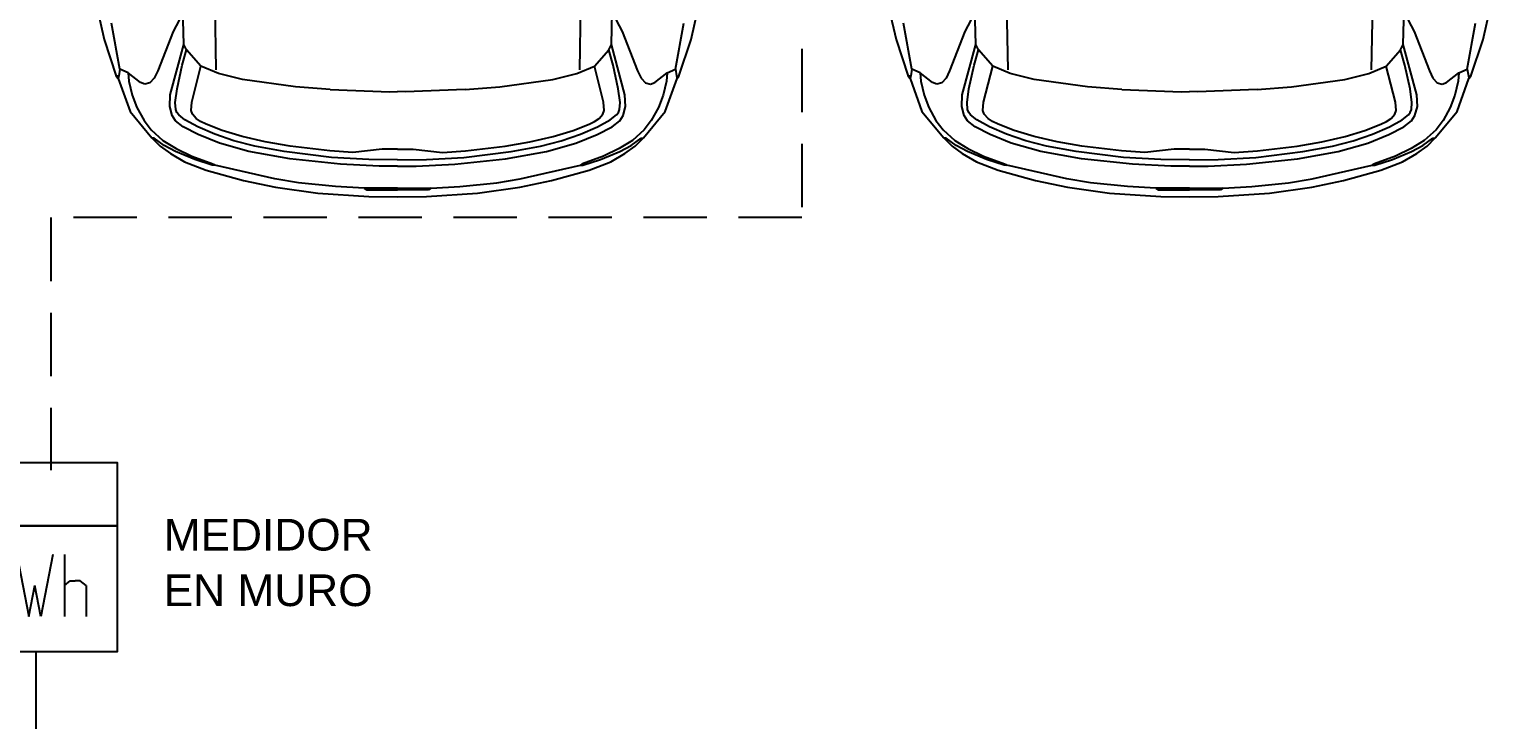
# Model space of a CAD drawing. Header units: inches. Extents: x 131 to 82119, y 71 to 16923.
# Drawn here: x 385.049 to 389.66, y 146.524 to 148.703 of the extents above; entities that cross this region are included whole.
import ezdxf
from ezdxf.enums import TextEntityAlignment as Align

# ---------------------------------------------------------------- set-up
doc = ezdxf.new("R2010")
doc.units = ezdxf.units.IN
doc.header["$MEASUREMENT"] = 0
doc.linetypes.add('PISO', pattern=[0.3, 0.2, -0.1])
doc.layers.add('A-MUEB', color=3, linetype='Continuous')
doc.layers.add('Arquitectonico', color=253, linetype='Continuous')
doc.layers.add('DUCTO-PARED O TECHO', color=7, linetype='Continuous', lineweight=25)
doc.layers.add('DUCTO-PISO', color=7, linetype='PISO', lineweight=25)
doc.styles.get("Standard").update_dxf_attribs({"font": 'arial.ttf'})

# ---------------------------------------------------------------- blocks, each defined once
blk = doc.blocks.new('Top')
at = {"layer": 'A-MUEB'}
for p, q in [((5994.1, 15554), (5849.8, 15580.4)), ((5994.1, 15554), (6014.9, 15557.6)), ((6005.9, 15528.1), (5994.1, 15554)), ((6014.9, 15557.6), (6016.5, 15565.4)), ((6014.9, 15557.6), (6023.6, 15559.5)), ((6005.9, 15528.1), (6032.2, 15526.1)), ((6035.7, 15489.1), (6005.9, 15528.1)), ((6032.2, 15526.1), (6075.8, 15515.5)), ((6041.3, 15475.8), (6035.7, 15489.1)), ((6075.8, 15515.5), (6114, 15500.9)), ((6114, 15500.9), (6154.9, 15478.5)), ((5999.2, 15435.3), (6022.8, 15446.3)), ((6022.8, 15446.3), (6036.9, 15460.1)), ((6036.9, 15460.1), (6041.3, 15475.8)), ((6154.9, 15478.5), (6184, 15456.1)), ((6184, 15456.1), (6217.4, 15419.2)), ((6210.3, 15446.3), (6209.5, 15453.8)), ((6233.1, 15414.8), (6210.3, 15446.3)), ((5875.7, 15387.3), (5999.2, 15435.3)), ((6075.1, 15396), (5917, 15353.5)), ((6110.8, 15397.5), (6075.1, 15396)), ((6139.9, 15390.1), (6110.8, 15397.5)), ((6217.4, 15419.2), (6243.3, 15377.9)), ((6252.8, 15379.5), (6233.1, 15414.8)), ((5917, 15353.5), (5613.9, 15361)), ((5820.1, 15358), (5875.7, 15387.3)), ((5933.9, 15344.9), (5917, 15353.5)), ((5981.1, 15358.6), (5933.9, 15344.9)), ((6055.4, 15374.7), (5981.1, 15358.6)), ((6099, 15380.6), (6055.4, 15374.7)), ((6120.3, 15379.1), (6099, 15380.6)), ((6130.1, 15375.1), (6120.3, 15379.1)), ((6137.6, 15369.6), (6130.1, 15375.1)), ((6153.3, 15350), (6137.6, 15369.6)), ((6155.7, 15379.5), (6139.9, 15390.1)), ((6175.3, 15309.9), (6153.3, 15350)), ((6174.9, 15355.5), (6155.7, 15379.5)), ((6199.3, 15308.3), (6174.9, 15355.5)), ((6243.3, 15377.9), (6266.5, 15328.7)), ((6277.1, 15319.3), (6252.8, 15379.5)), ((5984.2, 15300.1), (5933.9, 15344.9)), ((6097.9, 15328.7), (5984.2, 15300.1)), ((6123.4, 15330.7), (6097.9, 15328.7)), ((6135.6, 15326.8), (6123.4, 15330.7)), ((6148.6, 15315), (6135.6, 15326.8)), ((6158, 15300.8), (6148.6, 15315)), ((6198.1, 15256.8), (6175.3, 15309.9)), ((6226.4, 15241.9), (6199.3, 15308.3)), ((6266.5, 15328.7), (6291.3, 15263.1)), ((6294.8, 15264.3), (6277.1, 15319.3)), ((6008.2, 15245), (5984.2, 15300.1)), ((6166.7, 15283.1), (6158, 15300.8)), ((6186.3, 15233.2), (6166.7, 15283.1)), ((6291.3, 15263.1), (6294.8, 15264.3)), ((6291.3, 15263.1), (6291.7, 15261.9)), ((6291.7, 15260.7), (6295.4, 15262.9)), ((6295.4, 15262.9), (6291.7, 15261.9)), ((6291.7, 15261.9), (6291.7, 15260.7)), ((6291.7, 15260.7), (6295.6, 15256)), ((6295.6, 15256), (6294.8, 15264.3)), ((5793.2, 15256.8), (5996, 15252.9)), ((6026.7, 15169.9), (6008.2, 15245)), ((6205.6, 15170.7), (6186.3, 15233.2)), ((6218.6, 15196.3), (6198.1, 15256.8)), ((6252.8, 15149.5), (6226.4, 15241.9)), ((6338.5, 15067.7), (6295.6, 15256)), ((6049.9, 15002.8), (6026.7, 15169.9)), ((6222.5, 15098), (6205.6, 15170.7)), ((6235.1, 15131), (6218.6, 15196.3)), ((6252, 15038.6), (6235.1, 15131)), ((6275.2, 15021.3), (6252.8, 15149.5)), ((6235.1, 15020.5), (6222.5, 15098)), ((6270.8, 14890.4), (6252, 15038.6)), ((6350.6, 14993.8), (6338.5, 15067.7)), ((6057.8, 14894.7), (6049.9, 15002.8)), ((6250, 14895.9), (6235.1, 15020.5)), ((6292.5, 14862.1), (6275.2, 15021.3)), ((6362.4, 14877.8), (6350.6, 14993.8)), ((6057.8, 14894.7), (6064.8, 14707.6)), ((6255.1, 14823.2), (6250, 14895.9)), ((6277.5, 14772.9), (6270.8, 14890.4)), ((6298.8, 14741), (6292.5, 14862.1)), ((6367.6, 14788.2), (6362.4, 14877.8)), ((6244.5, 14731.2), (6255.1, 14823.2)), ((6278.7, 14682.8), (6277.5, 14772.9)), ((6367.6, 14788.2), (6372.7, 14779.9)), ((6367.6, 14727.3), (6367.6, 14788.2)), ((6372.7, 14779.9), (6372.7, 14727.3)), ((6064.8, 14707.6), (6064.3, 14682.8)), ((6245, 14682.8), (6244.5, 14731.2)), ((6298.2, 14682.8), (6298.8, 14741)), ((6367.6, 14727.3), (6372.7, 14727.3)), ((6367.6, 14682.8), (6367.6, 14727.3)), ((6372.7, 14727.3), (6373, 14682.8)), ((6064.8, 14658.1), (6064.3, 14682.8)), ((6245, 14682.8), (6244.5, 14634.5)), ((6278.7, 14682.8), (6277.5, 14592.8)), ((6298.2, 14682.8), (6298.8, 14624.7)), ((6373.1, 14684), (6367.6, 14683.6)), ((6367.6, 14682.8), (6367.6, 14638.4)), ((6373.1, 14681.7), (6367.6, 14682)), ((6372.7, 14638.4), (6373, 14682.8)), ((6057.8, 14470.9), (6064.8, 14658.1)), ((6244.5, 14634.5), (6255.1, 14542.5)), ((6298.8, 14624.7), (6292.5, 14503.6)), ((6367.6, 14638.4), (6372.7, 14638.4)), ((6367.6, 14638.4), (6367.6, 14577.5)), ((6372.7, 14585.7), (6372.7, 14638.4)), ((6277.5, 14592.8), (6270.8, 14475.3)), ((6367.6, 14577.5), (6362.4, 14487.8)), ((6367.6, 14577.5), (6372.7, 14585.7)), ((6255.1, 14542.5), (6250, 14469.8)), ((6292.5, 14503.6), (6275.2, 14344.3)), ((6362.4, 14487.8), (6350.6, 14371.9)), ((6057.8, 14470.9), (6049.9, 14362.8)), ((6250, 14469.8), (6235.1, 14345.1)), ((6270.8, 14475.3), (6252, 14327)), ((6049.9, 14362.8), (6026.7, 14195.7)), ((6235.1, 14345.1), (6222.5, 14267.7)), ((6275.2, 14344.3), (6252.8, 14216.2)), ((6350.6, 14371.9), (6338.5, 14298)), ((6252, 14327), (6235.1, 14234.7)), ((6338.5, 14298), (6295.6, 14109.6)), ((6222.5, 14267.7), (6205.6, 14195)), ((6235.1, 14234.7), (6218.6, 14169.4)), ((6252.8, 14216.2), (6226.4, 14123.8)), ((6026.7, 14195.7), (6008.2, 14120.7)), ((6205.6, 14195), (6186.3, 14132.4)), ((6218.6, 14169.4), (6198.1, 14108.9)), ((5793.2, 14108.9), (5996, 14112.8)), ((6008.2, 14120.7), (5984.2, 14065.6)), ((6186.3, 14132.4), (6166.7, 14082.5)), ((6226.4, 14123.8), (6199.3, 14057.4)), ((6166.7, 14082.5), (6158, 14064.8)), ((6198.1, 14108.9), (6175.3, 14055.8)), ((6266.5, 14036.9), (6291.3, 14102.6)), ((6294.8, 14101.4), (6277.1, 14046.4)), ((6291.3, 14102.6), (6291.7, 14103.8)), ((6291.3, 14102.6), (6294.8, 14101.4)), ((6291.7, 14104.9), (6295.6, 14109.6)), ((6291.7, 14103.8), (6291.7, 14104.9)), ((6291.7, 14104.9), (6295.4, 14102.8)), ((6295.4, 14102.8), (6291.7, 14103.8)), ((6295.6, 14109.6), (6294.8, 14101.4)), ((5933.9, 14020.8), (5917, 14012.2)), ((5984.2, 14065.6), (5933.9, 14020.8)), ((5981.1, 14007), (5933.9, 14020.8)), ((6097.9, 14036.9), (5984.2, 14065.6)), ((6123.4, 14035), (6097.9, 14036.9)), ((6135.6, 14038.9), (6123.4, 14035)), ((6148.6, 14050.7), (6135.6, 14038.9)), ((6158, 14064.8), (6148.6, 14050.7)), ((6175.3, 14055.8), (6153.3, 14015.7)), ((6199.3, 14057.4), (6174.9, 14010.2)), ((6243.3, 13987.8), (6266.5, 14036.9)), ((6277.1, 14046.4), (6252.8, 13986.2)), ((5917, 14012.2), (5613.9, 14004.7)), ((5820.1, 14007.6), (5875.7, 13978.3)), ((5875.7, 13978.3), (5999.2, 13930.4)), ((6075.1, 13969.7), (5917, 14012.2)), ((6055.4, 13990.9), (5981.1, 14007)), ((6099, 13985), (6055.4, 13990.9)), ((6120.3, 13986.6), (6099, 13985)), ((6139.9, 13975.6), (6110.8, 13968.1)), ((6130.1, 13990.5), (6120.3, 13986.6)), ((6137.6, 13996), (6130.1, 13990.5)), ((6153.3, 14015.7), (6137.6, 13996)), ((6155.7, 13986.2), (6139.9, 13975.6)), ((6174.9, 14010.2), (6155.7, 13986.2)), ((6217.4, 13946.5), (6243.3, 13987.8)), ((6252.8, 13986.2), (6233.1, 13950.8)), ((5999.2, 13930.4), (6022.8, 13919.4)), ((6110.8, 13968.1), (6075.1, 13969.7)), ((6184, 13909.5), (6217.4, 13946.5)), ((6233.1, 13950.8), (6210.3, 13919.4)), ((6022.8, 13919.4), (6036.9, 13905.6)), ((6041.3, 13889.9), (6035.7, 13876.5)), ((6036.9, 13905.6), (6041.3, 13889.9)), ((6114, 13864.7), (6154.9, 13887.1)), ((6154.9, 13887.1), (6184, 13909.5)), ((6210.3, 13919.4), (6209.5, 13911.9)), ((6005.9, 13837.6), (5994.1, 13811.7)), ((6035.7, 13876.5), (6005.9, 13837.6)), ((6005.9, 13837.6), (6032.2, 13839.6)), ((6032.2, 13839.6), (6075.8, 13850.2)), ((6075.8, 13850.2), (6114, 13864.7)), ((5994.1, 13811.7), (5849.8, 13785.3)), ((5994.1, 13811.7), (6014.9, 13808.1)), ((6014.9, 13808.1), (6016.5, 13800.3)), ((6014.9, 13808.1), (6023.6, 13806.2))]:
    blk.add_line(p, q, dxfattribs=at)
blk.add_lwpolyline([(5807.7, 15624.8), (5900.9, 15603.5), (6016.5, 15565.4), (6023.6, 15559.5), (6127.3, 15522.2), (6209.5, 15453.8), (6235.1, 15427.8), (6258.7, 15395.6), (6284.6, 15351.2), (6310.9, 15283.1), (6343.2, 15166), (6364.4, 15066.1), (6383.3, 14933.7), (6393.9, 14772.9), (6394.7, 14682.8), (6393.9, 14592.8), (6383.3, 14432), (6364.4, 14299.5), (6343.2, 14199.7), (6310.9, 14082.5), (6284.6, 14014.5), (6258.7, 13970.1), (6235.1, 13937.8), (6209.5, 13911.9), (6127.3, 13843.5), (6023.6, 13806.2), (6016.5, 13800.3), (5900.9, 13762.1), (5807.7, 13740.9)], dxfattribs=at)
blk = doc.blocks.new('Medidor de energía activa')
at = {"color": 0}
for p, q in [((-0.2574, 0.3973), (0.2574, 0.3973)), ((-0.1792, 0.3067), (-0.1792, 0.1104)), ((-0.1792, 0.2085), (-0.1071, 0.3067)), ((-0.0601, 0.3067), (-0.0225, 0.1104)), ((0.053, 0.3067), (0.0155, 0.1104)), ((0.0901, 0.3067), (0.0901, 0.1104)), ((-0.1071, 0.1104), (-0.1432, 0.2576)), ((-0.0225, 0.1104), (-0.0035, 0.2085)), ((0.0155, 0.1104), (-0.0035, 0.2085)), ((0.0901, 0.2085), (0.1084, 0.2235)), ((0.1084, 0.2235), (0.1243, 0.2235)), ((0.1402, 0.2235), (0.1243, 0.2235)), ((0.1584, 0.2085), (0.1402, 0.2235)), ((0.1584, 0.2085), (0.1584, 0.1104))]:
    blk.add_line(p, q, dxfattribs=at)
blk.add_lwpolyline([(0.2574, 0.1986), (0.2574, 0.5959), (-0.2574, 0.5959), (-0.2574, 0.1986)], dxfattribs=at)
blk.add_lwpolyline([(-0.2574, 0.3973), (-0.2574, 0), (0.2574, 0), (0.2574, 0.3973)], close=True, dxfattribs=at)

msp = doc.modelspace()

# ---------------------------------------------------------------- linework, layer by layer
at = {"layer": 'DUCTO-PARED O TECHO'}
msp.add_lwpolyline([(385.0701, 146.739), (385.0701, 145.3888), (385.1261, 145.514), (385.0701, 145.514)], dxfattribs=at)
at = {"layer": 'DUCTO-PISO'}
msp.add_lwpolyline([(387.4885, 153.1416), (387.4885, 148.1087), (385.1174, 148.1087), (385.1174, 147.3117)], dxfattribs=at)

# ---------------------------------------------------------------- block references
at = {"color": 0}
msp.add_blockref('Medidor de energía activa', (385.0701, 146.739), dxfattribs=at)
at = {"layer": 'Arquitectonico', "xscale": -0.001006403889986, "yscale": 0.001006403889986, "zscale": 0.001006403889986, "rotation": 90}
for p in [(400.989, 154.6098), (403.489, 154.6098)]:
    msp.add_blockref('Top', p, dxfattribs=at)

# ---------------------------------------------------------------- texts
for s, p in [('MEDIDOR', (385.8033, 147.058)), ('EN MURO', (385.8033, 146.8827))]:
    msp.add_text(s, height=0.1).set_placement(p, align=Align.CENTER)

doc.saveas('drawing.dxf')
